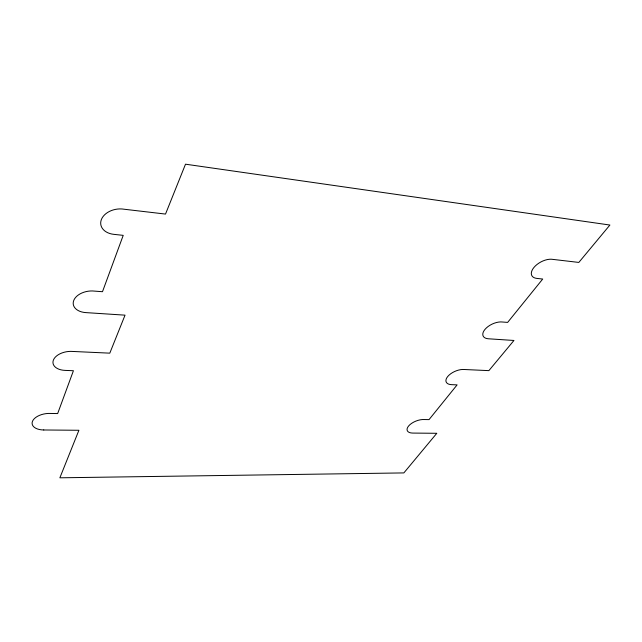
<?xml version="1.0" encoding="UTF-8"?>
<svg xmlns="http://www.w3.org/2000/svg" width="642" height="642" viewBox="0 0 642 642"><rect width="100%" height="100%" fill="white"/><g stroke="black" fill="none" stroke-linecap="round" stroke-linejoin="round"><path stroke-width="0.96" d="M43.768 429.963L43.768 429.979A14.654 8.073 -8.6 0 1 32.509 421.24A14.654 8.073 -8.6 0 1 50.646 413.456L57.66 413.568L73.421 370.723L65.123 370.394A15.593 9.341 -8.5 0 1 53.446 359.945A15.593 9.341 -8.5 0 1 72.947 351.463L109.806 353.156L125.03 315.158L85.843 312.606A16.499 10.673 -8.8 0 1 73.806 300.304A16.499 10.673 -8.8 0 1 94.639 291.123L102.487 291.717L123.216 235.357L113.891 234.354A17.719 12.615 -9.5 0 1 101.436 219.395A17.719 12.615 -9.5 0 1 124.091 209.228L165.516 214.075L185.506 164.191L609.9 225.037L578.827 262.426L552.866 259.392A14.325 7.744 -28.4 0 0 534.04 267.337A14.325 7.744 -28.4 0 0 536.832 278.403L542.707 279.037L507.637 322.404L502.574 322.019A13.241 6.926 -25.4 0 0 485.015 329.354A13.241 6.926 -25.4 0 0 488.401 338.783L513.953 340.469L488.875 370.635L464.447 369.511A12.479 6.3 -23.3 0 0 447.827 376.389A12.479 6.3 -23.3 0 0 451.599 384.662L457.112 384.879L429.025 419.619L424.274 419.539A11.716 5.658 -21.4 0 0 408.649 425.951A11.716 5.658 -21.4 0 0 412.758 433.077L436.793 433.294L403.858 472.913L59.866 477.808L78.91 430.276L43.768 429.979"/></g></svg>
